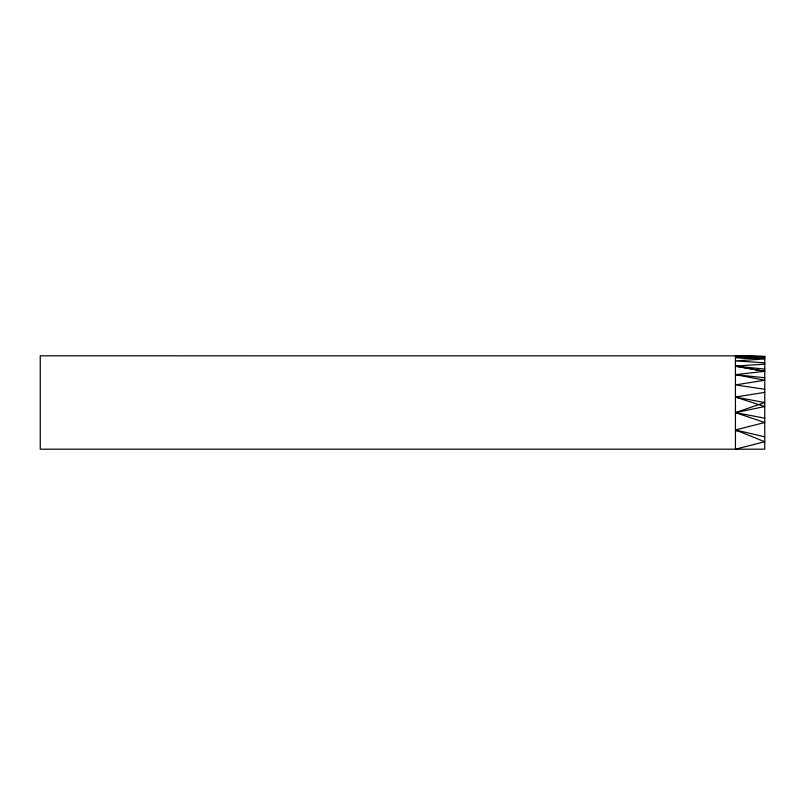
<?xml version="1.0" encoding="UTF-8"?>
<svg xmlns="http://www.w3.org/2000/svg" width="805" height="805" viewBox="0 0 805 805"><rect width="100%" height="100%" fill="white"/><g stroke="black" fill="none" stroke-linecap="round" stroke-linejoin="round"><path stroke-width="1.21" d="M737.531 431.299L735.438 429.93L764.75 422.524L735.438 412.613L764.75 406.545L735.438 397.066L764.75 392.367M764.75 389.268L735.438 384.911L764.75 380.242L735.438 374.637L764.75 371.316L735.438 366.094L764.75 364.101M759.87 357.028L764.75 356.917M764.75 362.783L735.438 360.922L764.75 358.929L735.438 357.561L764.75 356.897L735.438 355.85L40.25 355.81L40.25 449.19L764.75 449.19L764.75 356.424L735.438 355.85L735.438 449.19L764.75 441.744L735.438 429.93L764.75 436.833M735.438 357.561L764.75 358.145M735.438 355.85L764.75 356.484M735.438 366.094L764.75 369.113M735.438 374.637L764.75 377.746M735.438 366.225L764.75 371.316M735.438 397.066L764.75 402.54L735.438 412.613L764.75 418.187"/></g></svg>
